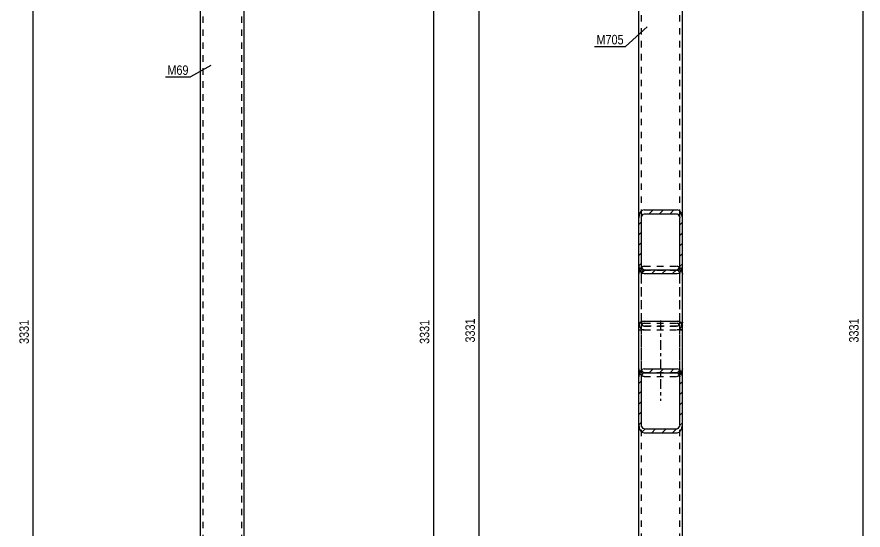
# Model space of a CAD drawing. Header units: millimetres. Extents: x 0 to 841, y 0 to 594.
# Drawn here: x 224.7 to 480.6, y 292.1 to 447.3 of the extents above; entities that cross this region are included whole.
import ezdxf

# ---------------------------------------------------------------- set-up
doc = ezdxf.new("R2010")
doc.units = ezdxf.units.MM
doc.linetypes.add('DXK_LINE_DOT2', pattern=[3.9198, 1.9599, -1.9599])
doc.linetypes.add('DXK_LINE_DOT3', pattern=[5.9187, 2.979, -0.9799, 0.9799, -0.9799])
doc.styles.add('Arial Narrow', font='ARIALN.TTF', dxfattribs={"height": 0.2})

# ---------------------------------------------------------------- blocks, each defined once
blk = doc.blocks.new('Part-404205589-6717 - 6584')
at = {"color": 7, "linetype": 'DXK_LINE_DOT2'}
for p, q in [((293.49, 499.29), (280.29, 499.29)), ((280.29, 483.56), (280.29, 499.29)), ((281.09, 210.29), (281.09, 499.29)), ((292.69, 210.29), (292.69, 499.29)), ((293.49, 483.56), (293.49, 499.29)), ((280.29, 210.29), (280.29, 226.03)), ((293.49, 210.29), (293.49, 226.03)), ((293.49, 210.29), (280.29, 210.29))]:
    blk.add_line(p, q, dxfattribs=at)
at = {"color": 2, "linetype": 'Continuous'}
for p, q in [((280.29, 226.03), (280.29, 483.56)), ((293.49, 226.03), (293.49, 483.56))]:
    blk.add_line(p, q, dxfattribs=at)
blk = doc.blocks.new('Part-404205589-6770 - 6737')
at = {"color": 7, "linetype": 'DXK_LINE_DOT2'}
for p, q in [((412.73, 354.93), (412.73, 384.77)), ((413.53, 354.93), (413.53, 384.77)), ((425.13, 354.93), (425.13, 384.77)), ((425.93, 354.93), (425.93, 384.77)), ((414.02, 371.77), (413.71, 371.68)), ((414.33, 371.86), (414.02, 371.77)), ((414.33, 371.86), (424.33, 371.86)), ((424.89, 371.7), (424.33, 371.86)), ((424.94, 371.68), (424.89, 371.7)), ((412.85, 370.42), (412.73, 369.53)), ((413.53, 369.53), (413.59, 369.97)), ((414.02, 370.61), (414.33, 370.69)), ((414.33, 370.69), (424.33, 370.69)), ((424.33, 370.69), (424.63, 370.61)), ((425.06, 369.97), (425.13, 369.53)), ((425.93, 369.53), (425.8, 370.42)), ((412.73, 354.93), (412.85, 354.04)), ((413.59, 354.48), (413.53, 354.93)), ((414.33, 353.76), (414.02, 353.85)), ((424.33, 353.76), (414.33, 353.76)), ((424.63, 353.85), (424.33, 353.76)), ((425.13, 354.93), (425.06, 354.48)), ((425.8, 354.04), (425.93, 354.93)), ((413.71, 352.77), (414.02, 352.68)), ((414.02, 352.68), (414.33, 352.59)), ((414.33, 352.59), (424.33, 352.59)), ((424.33, 352.59), (424.89, 352.76)), ((424.89, 352.76), (424.94, 352.77))]:
    blk.add_line(p, q, dxfattribs=at)
for centre, radius, start, end in [((414.92, 369.93), 2.13, 124.4675, 166.7057), ((423.73, 369.93), 2.13, 13.2943, 55.5325), ((414.62, 369.73), 1.06, 124.4675, 166.7057), ((424.03, 369.73), 1.06, 13.2943, 55.5325), ((414.92, 354.52), 2.13, 193.2943, 235.5325), ((414.62, 354.73), 1.06, 193.2943, 235.5325), ((424.03, 354.73), 1.06, 304.4675, 346.7057), ((423.73, 354.52), 2.13, 304.4675, 346.7057)]:
    blk.add_arc(centre, radius, start, end, dxfattribs=at)
blk = doc.blocks.new('Part-404205589-6739 - 6737')
at = {"color": 7, "linetype": 'DXK_LINE_DOT2'}
for p, q in [((412.85, 354.49), (412.73, 354.04)), ((412.73, 325.65), (412.73, 354.04)), ((413.19, 354.87), (412.85, 354.49)), ((413.71, 355.12), (413.19, 354.87)), ((413.53, 354.04), (413.59, 354.26)), ((413.53, 325.65), (413.53, 354.04)), ((413.59, 354.26), (413.76, 354.45)), ((414.33, 355.21), (413.71, 355.12)), ((413.76, 354.45), (414.02, 354.58)), ((414.02, 354.58), (414.33, 354.62)), ((414.33, 355.21), (424.33, 355.21)), ((414.33, 354.62), (424.33, 354.62)), ((424.94, 355.12), (424.33, 355.21)), ((424.33, 354.62), (424.63, 354.58)), ((424.63, 354.58), (424.89, 354.45)), ((424.89, 354.45), (425.06, 354.26)), ((425.46, 354.87), (424.94, 355.12)), ((425.06, 354.26), (425.13, 354.04)), ((425.13, 325.65), (425.13, 354.04)), ((425.8, 354.49), (425.46, 354.87)), ((425.93, 354.04), (425.8, 354.49)), ((425.93, 325.65), (425.93, 354.04)), ((412.73, 352.59), (413.53, 352.59)), ((425.93, 352.59), (425.13, 352.59)), ((412.73, 340.89), (412.85, 340)), ((413.59, 340.44), (413.53, 340.89)), ((425.13, 340.89), (425.06, 340.44)), ((425.8, 340), (425.93, 340.89)), ((413.71, 338.73), (414.02, 338.64)), ((414.33, 339.72), (414.02, 339.81)), ((414.02, 338.64), (414.33, 338.55)), ((414.33, 339.72), (424.33, 339.72)), ((414.33, 338.55), (424.33, 338.55)), ((424.63, 339.81), (424.33, 339.72)), ((424.33, 338.55), (424.89, 338.72)), ((424.89, 338.72), (424.94, 338.73))]:
    blk.add_line(p, q, dxfattribs=at)
for centre, radius, start, end in [((414.62, 340.69), 1.06, 193.2943, 235.5325), ((424.03, 340.69), 1.06, 304.4675, 346.7057), ((414.92, 340.48), 2.13, 193.2943, 235.5325), ((423.73, 340.48), 2.13, 304.4675, 346.7057)]:
    blk.add_arc(centre, radius, start, end, dxfattribs=at)
blk = doc.blocks.new('Part-404205589-6775 - 6737')
at = {"linetype": 'Continuous'}
h = blk.add_hatch(dxfattribs=at)
h.set_pattern_fill('', scale=0.7, style=0, pattern_type=0)
h.set_pattern_definition([(45, (412.7254, 323.853), (-1.57154, 1.57154), [])])
h.paths.add_polyline_path([(412.73, 338.45), (412.73, 323.85), (412.85, 322.96), (413.19, 322.2), (413.71, 321.7), (414.33, 321.52), (424.33, 321.52), (424.94, 321.7), (425.46, 322.2), (425.8, 322.96), (425.93, 323.85), (425.93, 338.45), (425.8, 339.34), (425.46, 340.1), (424.94, 340.61), (424.33, 340.79), (414.33, 340.79), (413.71, 340.61), (413.19, 340.1), (412.85, 339.34)])
h.paths.add_polyline_path([(413.76, 339.28), (414.02, 339.53), (414.33, 339.62), (424.33, 339.62), (424.63, 339.53), (424.89, 339.28), (425.06, 338.9), (425.13, 338.45), (425.13, 323.85), (425.06, 323.41), (424.89, 323.03), (424.63, 322.77), (424.33, 322.69), (414.33, 322.69), (414.02, 322.77), (413.76, 323.03), (413.59, 323.41), (413.53, 323.85), (413.53, 338.45), (413.59, 338.9)])
at = {"color": 2, "linetype": 'Continuous'}
for p, q in [((412.73, 354.04), (412.85, 354.49)), ((412.73, 338.45), (412.73, 354.04)), ((412.85, 354.49), (413.19, 354.87)), ((413.19, 354.87), (413.71, 355.12)), ((413.71, 355.12), (414.33, 355.21)), ((414.33, 355.21), (424.33, 355.21)), ((424.33, 355.21), (424.94, 355.12)), ((424.94, 355.12), (425.46, 354.87)), ((425.46, 354.87), (425.8, 354.49)), ((425.8, 354.49), (425.93, 354.04)), ((425.93, 338.45), (425.93, 354.04)), ((414.33, 340.79), (413.71, 340.61)), ((414.33, 340.79), (424.33, 340.79)), ((424.94, 340.61), (424.33, 340.79)), ((412.85, 339.34), (412.73, 338.45)), ((412.73, 323.85), (412.73, 338.45)), ((413.53, 338.45), (413.59, 338.9)), ((413.53, 323.85), (413.53, 338.45)), ((414.02, 339.53), (414.33, 339.62)), ((414.33, 339.62), (424.33, 339.62)), ((424.33, 339.62), (424.63, 339.53)), ((425.06, 338.9), (425.13, 338.45)), ((425.13, 323.85), (425.13, 338.45)), ((425.93, 338.45), (425.8, 339.34)), ((425.93, 323.85), (425.93, 338.45)), ((412.73, 323.85), (412.85, 322.96)), ((413.59, 323.41), (413.53, 323.85)), ((414.33, 322.69), (414.02, 322.77)), ((414.33, 322.69), (424.33, 322.69)), ((424.63, 322.77), (424.33, 322.69)), ((425.13, 323.85), (425.06, 323.41)), ((425.8, 322.96), (425.93, 323.85)), ((413.71, 321.7), (414.33, 321.52)), ((414.33, 321.52), (424.33, 321.52)), ((424.33, 321.52), (424.94, 321.7))]:
    blk.add_line(p, q, dxfattribs=at)
at = {"color": 7, "linetype": 'DXK_LINE_DOT2'}
for p, q in [((413.59, 354.26), (413.53, 354.04)), ((413.53, 323.85), (413.53, 354.04)), ((413.76, 354.45), (413.59, 354.26)), ((414.02, 354.58), (413.76, 354.45)), ((414.33, 354.62), (414.02, 354.58)), ((414.33, 354.62), (424.33, 354.62)), ((424.63, 354.58), (424.33, 354.62)), ((424.89, 354.45), (424.63, 354.58)), ((425.06, 354.26), (424.89, 354.45)), ((425.13, 354.04), (425.06, 354.26)), ((425.13, 323.85), (425.13, 354.04)), ((412.73, 352.59), (413.53, 352.59)), ((425.13, 352.59), (425.93, 352.59)), ((412.85, 340), (412.73, 340.89)), ((413.53, 340.89), (413.58, 340.48)), ((413.58, 340.48), (413.59, 340.45)), ((425.06, 340.45), (425.07, 340.48)), ((425.07, 340.48), (425.13, 340.89)), ((425.93, 340.89), (425.8, 340)), ((412.73, 323.85), (412.73, 338.45)), ((414.33, 338.56), (413.71, 338.74)), ((414.02, 339.81), (414.33, 339.73)), ((414.33, 339.73), (424.33, 339.73)), ((414.33, 338.56), (424.33, 338.56)), ((424.33, 339.73), (424.63, 339.81)), ((424.94, 338.74), (424.33, 338.56)), ((425.93, 323.85), (425.93, 338.45))]:
    blk.add_line(p, q, dxfattribs=at)
at = {"color": 7, "linetype": 'DXK_LINE_DOT3'}
blk.add_line((419.33, 355.48), (419.33, 331.15), dxfattribs=at)
at = {"color": 2, "linetype": 'Continuous'}
for centre, radius, start, end in [((414.92, 338.86), 2.13, 124.4675, 166.7057), ((423.73, 338.86), 2.13, 13.2943, 55.5325), ((414.62, 338.65), 1.06, 124.4675, 166.7057), ((424.03, 338.65), 1.06, 13.2943, 55.5325), ((414.92, 323.45), 2.13, 193.2943, 235.5325), ((414.62, 323.65), 1.06, 193.2943, 235.5325), ((424.03, 323.65), 1.06, 304.4675, 346.7057), ((423.73, 323.45), 2.13, 304.4675, 346.7057)]:
    blk.add_arc(centre, radius, start, end, dxfattribs=at)
at = {"color": 7, "linetype": 'DXK_LINE_DOT2'}
for centre, radius, start, end in [((414.62, 340.69), 1.06, 193.2943, 235.5325), ((424.03, 340.69), 1.06, 304.4675, 346.7057), ((414.92, 340.49), 2.13, 193.2943, 235.5325), ((423.73, 340.49), 2.13, 304.4675, 346.7057)]:
    blk.add_arc(centre, radius, start, end, dxfattribs=at)
blk = doc.blocks.new('Part-404205589-6796 - 6737')
at = {"linetype": 'Continuous'}
h = blk.add_hatch(dxfattribs=at)
h.set_pattern_fill('', scale=0.7, style=0, pattern_type=0)
h.set_pattern_definition([(45, (412.7254, 371.9664), (-1.57154, 1.57154), [])])
h.paths.add_polyline_path([(412.73, 386.56), (412.73, 371.97), (412.85, 371.07), (413.19, 370.31), (413.71, 369.81), (414.33, 369.63), (424.33, 369.63), (424.94, 369.81), (425.46, 370.31), (425.8, 371.07), (425.93, 371.97), (425.93, 386.56), (425.8, 387.46), (425.46, 388.22), (424.94, 388.72), (424.33, 388.9), (414.33, 388.9), (413.71, 388.72), (413.19, 388.22), (412.85, 387.46)])
h.paths.add_polyline_path([(413.76, 387.39), (414.02, 387.64), (414.33, 387.73), (424.33, 387.73), (424.63, 387.64), (424.89, 387.39), (425.06, 387.01), (425.13, 386.56), (425.13, 371.97), (425.06, 371.52), (424.89, 371.14), (424.63, 370.89), (424.33, 370.8), (414.33, 370.8), (414.02, 370.89), (413.76, 371.14), (413.59, 371.52), (413.53, 371.97), (413.53, 386.56), (413.59, 387.01)])
at = {"color": 2, "linetype": 'Continuous'}
for p, q in [((414.33, 388.9), (413.71, 388.72)), ((414.33, 388.9), (424.33, 388.9)), ((424.94, 388.72), (424.33, 388.9)), ((412.85, 387.46), (412.73, 386.56)), ((412.73, 371.97), (412.73, 386.56)), ((413.53, 386.56), (413.59, 387.01)), ((413.53, 371.97), (413.53, 386.56)), ((414.02, 387.64), (414.33, 387.73)), ((414.33, 387.73), (424.33, 387.73)), ((424.33, 387.73), (424.63, 387.64)), ((425.06, 387.01), (425.13, 386.56)), ((425.13, 371.97), (425.13, 386.56)), ((425.93, 386.56), (425.8, 387.46)), ((425.93, 371.97), (425.93, 386.56)), ((412.73, 354.93), (412.73, 371.97)), ((412.73, 371.97), (412.85, 371.07)), ((413.59, 371.52), (413.53, 371.97)), ((425.13, 371.97), (425.06, 371.52)), ((425.8, 371.07), (425.93, 371.97)), ((425.93, 354.93), (425.93, 371.97)), ((413.71, 369.81), (414.33, 369.63)), ((414.33, 370.8), (414.02, 370.89)), ((414.33, 370.8), (424.33, 370.8)), ((414.33, 369.63), (424.33, 369.63)), ((424.63, 370.89), (424.33, 370.8)), ((424.33, 369.63), (424.94, 369.81)), ((412.81, 354.34), (412.73, 354.93)), ((425.93, 354.93), (425.84, 354.34))]:
    blk.add_line(p, q, dxfattribs=at)
at = {"color": 7, "linetype": 'DXK_LINE_DOT2'}
for p, q in [((412.73, 371.97), (412.73, 386.56)), ((413.53, 354.93), (413.53, 386.56)), ((425.13, 354.93), (425.13, 386.56)), ((425.93, 371.97), (425.93, 386.56)), ((413.71, 371.68), (414.33, 371.86)), ((414.33, 371.86), (424.33, 371.86)), ((424.33, 371.86), (424.94, 371.68)), ((412.73, 369.52), (412.85, 370.42)), ((413.59, 369.97), (413.53, 369.52)), ((414.33, 370.69), (414.02, 370.6)), ((414.33, 370.69), (424.33, 370.69)), ((424.63, 370.6), (424.33, 370.69)), ((425.13, 369.52), (425.06, 369.97)), ((425.8, 370.42), (425.93, 369.52)), ((412.85, 354.03), (412.81, 354.34)), ((413.53, 354.93), (413.59, 354.48)), ((414.02, 353.85), (414.33, 353.76)), ((414.33, 353.76), (424.33, 353.76)), ((424.33, 353.76), (424.63, 353.85)), ((425.06, 354.48), (425.13, 354.93)), ((425.84, 354.34), (425.8, 354.03)), ((414.33, 352.59), (413.71, 352.77)), ((414.33, 352.59), (424.33, 352.59)), ((424.94, 352.77), (424.33, 352.59))]:
    blk.add_line(p, q, dxfattribs=at)
at = {"color": 2, "linetype": 'Continuous'}
for centre, radius, start, end in [((414.92, 386.97), 2.13, 124.4675, 166.7057), ((414.62, 386.77), 1.06, 124.4675, 166.7057), ((424.03, 386.77), 1.06, 13.2943, 55.5325), ((423.73, 386.97), 2.13, 13.2943, 55.5325), ((414.92, 371.56), 2.13, 193.2943, 235.5325), ((414.62, 371.76), 1.06, 193.2943, 235.5325), ((424.03, 371.76), 1.06, 304.4675, 346.7057), ((423.73, 371.56), 2.13, 304.4675, 346.7057)]:
    blk.add_arc(centre, radius, start, end, dxfattribs=at)
at = {"color": 7, "linetype": 'DXK_LINE_DOT2'}
for centre, radius, start, end in [((414.92, 369.93), 2.13, 124.4675, 166.7057), ((423.73, 369.93), 2.13, 13.2943, 55.5325), ((414.62, 369.73), 1.06, 124.4675, 166.7057), ((424.03, 369.73), 1.06, 13.2943, 55.5325), ((414.92, 354.52), 2.13, 193.2943, 235.5325), ((414.62, 354.72), 1.06, 193.2943, 235.5325), ((424.03, 354.72), 1.06, 304.4675, 346.7057), ((423.73, 354.52), 2.13, 304.4675, 346.7057)]:
    blk.add_arc(centre, radius, start, end, dxfattribs=at)
blk = doc.blocks.new('Part-404205589-6797 - 6737')
at = {"color": 2, "linetype": 'Continuous'}
for p, q in [((412.73, 386.56), (412.73, 499.71)), ((425.93, 386.56), (425.93, 499.71)), ((412.73, 354.04), (412.73, 354.93)), ((425.93, 354.04), (425.93, 354.93)), ((412.73, 210.71), (412.73, 323.85)), ((425.93, 210.71), (425.93, 323.85))]:
    blk.add_line(p, q, dxfattribs=at)
at = {"color": 7, "linetype": 'DXK_LINE_DOT2'}
for p, q in [((425.93, 499.71), (412.73, 499.71)), ((413.53, 210.71), (413.53, 499.71)), ((425.13, 210.71), (425.13, 499.71)), ((412.73, 354.93), (412.73, 386.56)), ((425.93, 354.93), (425.93, 386.56)), ((412.73, 323.85), (412.73, 354.04)), ((425.93, 323.85), (425.93, 354.04)), ((425.93, 210.71), (412.73, 210.71))]:
    blk.add_line(p, q, dxfattribs=at)
blk = doc.blocks.new('StraightDimension-404205589-10566 - 6584')
at = {"color": 7, "linetype": 'Continuous'}
blk.add_line((229.69, 185.45), (229.69, 518.59), dxfattribs=at)
at = {"color": 0}
blk.add_wipeout([(228.94, 356.28), (224.74, 356.28), (224.74, 347.77), (228.94, 347.77)], dxfattribs=at)
at = {"color": 3, "style": 'Arial Narrow'}
blk.add_text('3331', height=2.863, rotation=90.0002, dxfattribs=at).set_placement((228.34, 348.37))
blk = doc.blocks.new('StraightDimension-404205589-10618 - 6584')
at = {"color": 7, "linetype": 'Continuous'}
blk.add_line((350.76, 185.45), (350.76, 518.59), dxfattribs=at)
at = {"color": 0}
blk.add_wipeout([(350.01, 356.28), (345.81, 356.28), (345.81, 347.77), (350.01, 347.77)], dxfattribs=at)
at = {"color": 3, "style": 'Arial Narrow'}
blk.add_text('3331', height=2.863, rotation=90.0002, dxfattribs=at).set_placement((349.41, 348.37))
blk = doc.blocks.new('StraightDimension-404205589-10793 - 6737')
at = {"color": 7, "linetype": 'Continuous'}
blk.add_line((480.56, 185.87), (480.56, 519.01), dxfattribs=at)
at = {"color": 0}
blk.add_wipeout([(479.81, 356.7), (475.61, 356.7), (475.61, 348.18), (479.81, 348.18)], dxfattribs=at)
at = {"color": 3, "style": 'Arial Narrow'}
blk.add_text('3331', height=2.863, rotation=90.0002, dxfattribs=at).set_placement((479.21, 348.78))
blk = doc.blocks.new('StraightDimension-404205589-10790 - 6737')
at = {"color": 7, "linetype": 'Continuous'}
blk.add_line((364.54, 185.87), (364.54, 519.01), dxfattribs=at)
at = {"color": 0}
blk.add_wipeout([(363.79, 356.7), (359.59, 356.7), (359.59, 348.19), (363.79, 348.19)], dxfattribs=at)
at = {"color": 3, "style": 'Arial Narrow'}
blk.add_text('3331', height=2.863, rotation=90.0002, dxfattribs=at).set_placement((363.19, 348.79))
blk = doc.blocks.new('Mark-404205589-10238 - 6584')
at = {"color": 0}
blk.add_wipeout([(276.63, 429.78), (276.63, 432.78), (270.23, 432.78), (270.23, 429.78)], dxfattribs=at)
blk.add_wipeout([(276.63, 429.78), (276.63, 432.78), (270.23, 432.78), (270.23, 429.78)], dxfattribs=at)
at = {"color": 30, "linetype": 'Continuous'}
for p in [(283.36, 432.61), (269.63, 429.18)]:
    blk.add_line(p, (277.23, 429.18), dxfattribs=at)
at = {"color": 3, "style": 'Arial Narrow'}
blk.add_text('M69', height=2.863, dxfattribs=at).set_placement((270.23, 429.78))
blk = doc.blocks.new('Mark-404205589-10262 - 6737')
at = {"color": 0}
blk.add_wipeout([(408.18, 438.99), (408.18, 441.99), (399.96, 441.99), (399.96, 438.99)], dxfattribs=at)
blk.add_wipeout([(408.18, 438.99), (408.18, 441.99), (399.96, 441.99), (399.96, 438.99)], dxfattribs=at)
at = {"color": 30, "linetype": 'Continuous'}
for p in [(415.29, 444.28), (399.36, 438.39)]:
    blk.add_line(p, (408.78, 438.39), dxfattribs=at)
at = {"color": 3, "style": 'Arial Narrow'}
blk.add_text('M705', height=2.863, dxfattribs=at).set_placement((399.96, 438.99))

msp = doc.modelspace()

# ---------------------------------------------------------------- block references
for name in ['StraightDimension-404205589-10566 - 6584', 'StraightDimension-404205589-10618 - 6584', 'StraightDimension-404205589-10790 - 6737', 'StraightDimension-404205589-10793 - 6737', 'Part-404205589-6717 - 6584', 'Part-404205589-6797 - 6737', 'Part-404205589-6796 - 6737', 'Part-404205589-6770 - 6737', 'Part-404205589-6775 - 6737', 'Part-404205589-6739 - 6737']:
    msp.add_blockref(name, (0, 0))

# ---------------------------------------------------------------- next in the draw order: block references
for name in ['Mark-404205589-10262 - 6737', 'Mark-404205589-10238 - 6584']:
    msp.add_blockref(name, (0, 0))

doc.saveas('drawing.dxf')
